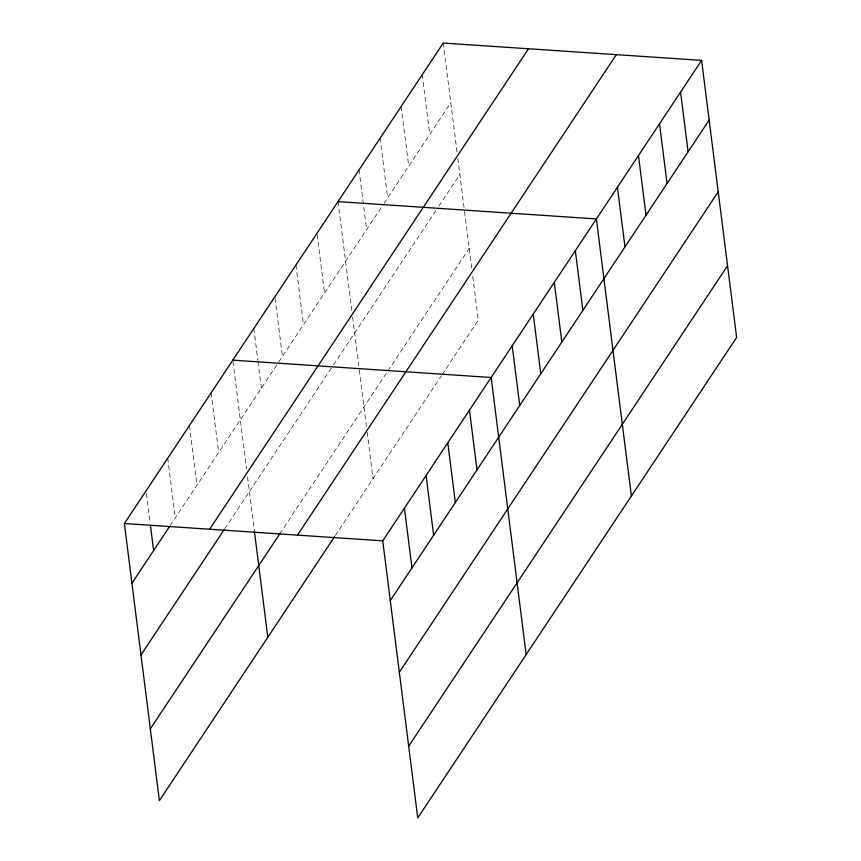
<?xml version="1.0" encoding="UTF-8"?>
<svg xmlns="http://www.w3.org/2000/svg" width="861" height="861" viewBox="0 0 861 861"><rect width="100%" height="100%" fill="white"/><g stroke="black" fill="none" stroke-linecap="round" stroke-linejoin="round"><path stroke-width="0.65" stroke-dasharray="4.3 3.23" d="M170.23 525.49L278.081 362.987M278.803 361.9L383.306 204.434M384.038 203.347L450.798 102.739M224.829 528.622L331.41 368.034M333.584 364.752L436.635 209.481M438.819 206.199L459.86 174.492M279.793 533.809L387.192 371.974M387.924 370.876L469.202 248.409M335.295 535.564L441.252 375.923M441.973 374.826L478.264 320.152L472.56 274.982M443.254 43.05L457.18 153.226M457.848 158.542L464.197 208.803M464.531 211.451L471.882 269.665M422.213 74.756L429.757 134.456M401.161 106.473L408.706 166.162M380.121 138.18L387.665 197.879M359.08 169.897L366.614 229.586M338.029 201.603L351.945 311.79M352.623 317.096L358.972 367.367M359.306 370.004L366.485 426.895M367.163 432.2L373.039 478.705M317.149 234.644L324.522 293.009M295.936 265.027L303.481 324.715M275.057 298.067L282.43 356.432M253.844 328.45L257.869 360.285M258.042 361.609L261.389 388.139M232.965 361.48L246.558 469.008M247.559 476.983L254.404 531.194M211.117 392.831L218.662 452.52M189.431 425.506L196.975 485.195M167.755 458.17L175.289 517.87M146.402 493.493L150.094 522.681"/><path stroke-width="1.29" d="M334.574 536.661L159.393 800.622L124.382 523.52L443.254 43.05L701.607 60.378L736.618 337.48L417.746 817.95L382.736 540.848L701.607 60.378M131.927 583.209L169.509 526.577M209.643 529.235L528.514 48.765M140.989 654.952L224.108 529.709M150.331 728.869L279.793 533.809M297.475 535.133L616.358 54.663M390.281 600.548L709.152 120.077M399.343 672.29L718.214 191.82M408.684 746.207L727.556 265.737M338.029 201.603L596.382 218.931L631.382 496.033M232.804 360.156L491.157 377.495L526.157 654.597M124.382 523.52L382.736 540.848M680.567 92.095L688.1 151.784M659.515 123.801L667.06 183.501M638.475 155.518L646.008 215.207M617.423 187.224L624.968 246.924M575.331 250.648L582.875 310.337M554.29 282.354L561.835 342.054M533.239 314.071L540.783 373.76M512.198 345.778L519.743 405.477M469.471 410.159L477.016 469.858M447.785 442.834L455.329 502.523M426.098 475.509L433.643 535.198M404.422 508.173L411.956 567.873M254.404 531.194L267.803 637.258M150.427 525.339L153.613 550.534"/></g></svg>
